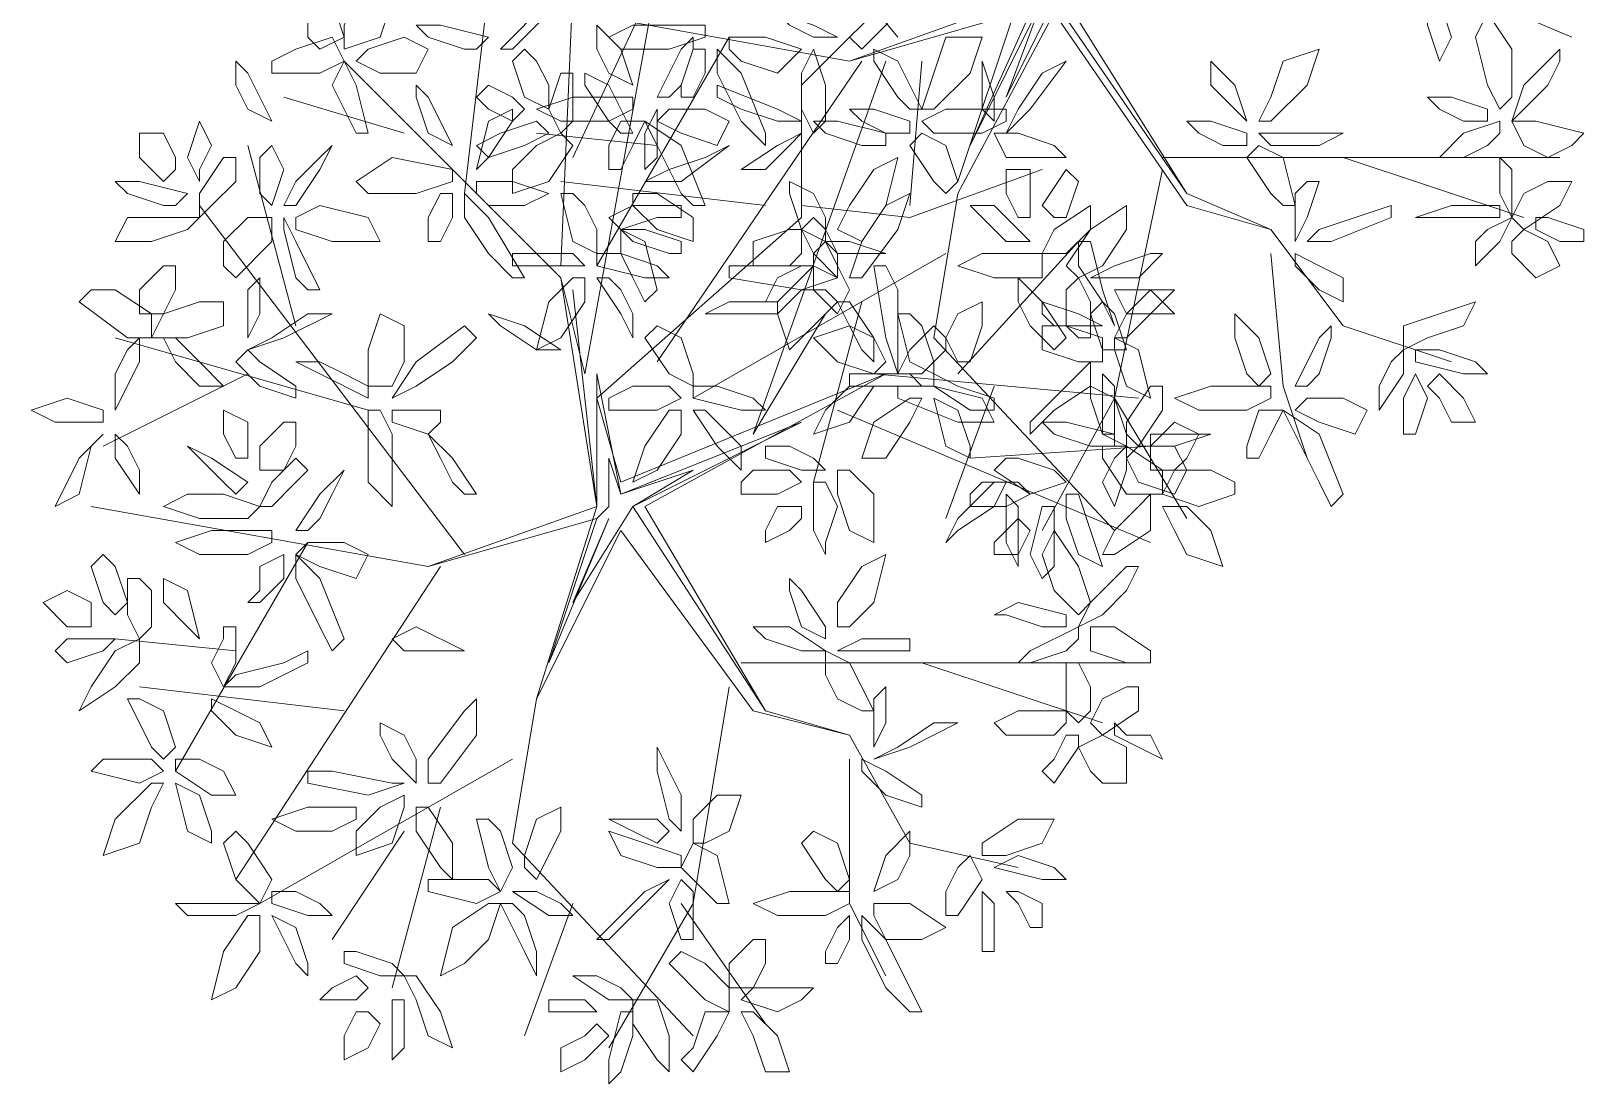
# Model space of a CAD drawing. Header units: millimetres. Extents: x 2364 to 2508, y 1551 to 1771.
# Drawn here: x 2401.853 to 2405.496, y 1615.505 to 1617.976 of the extents above; entities that cross this region are included whole.
import ezdxf

# ---------------------------------------------------------------- set-up
doc = ezdxf.new("R2010")
doc.units = ezdxf.units.MM
doc.layers.add('PDF_0', color=7, linetype='Continuous')

msp = doc.modelspace()

# ---------------------------------------------------------------- linework, layer by layer
at = {"layer": 'PDF_0', "lineweight": 9}
for points in [[(2404.0272, 1617.6229), (2404.1684, 1618.0465), (2404.0837, 1618.5831), (2403.5754, 1619.0914)], [(2403.886, 1617.9618), (2403.2365, 1618.7525)], [(2404.1119, 1618.5549), (2404.1966, 1618.0465), (2404.1684, 1618.3572), (2404.2249, 1618.0748), (2404.1966, 1618.1595), (2404.2249, 1618.0465), (2404.1966, 1618.0183), (2404.0555, 1617.7077), (2404.2249, 1618.0465), (2404.1402, 1617.8206), (2404.2531, 1618.0465), (2404.5638, 1617.5947), (2404.2814, 1618.0465), (2404.5638, 1617.5947), (2404.7614, 1617.51)], [(2404.7332, 1618.2725), (2405.4674, 1617.9618)], [(2402.8694, 1617.5947), (2402.9259, 1618.0748)], [(2403.1235, 1617.6794), (2403.3212, 1618.103), (2403.1518, 1617.1711), (2403.0953, 1617.397)], [(2403.0953, 1617.4253), (2403.1235, 1618.0748)], [(2403.7731, 1617.9053), (2402.9823, 1618.0465)], [(2404.1684, 1618.0183), (2403.7731, 1617.9053), (2404.1684, 1618.0465)], [(2405.185, 1617.1994), (2404.9309, 1617.2841), (2404.7614, 1617.51), (2404.5638, 1617.5665), (2404.2531, 1618.0183), (2404.0272, 1617.5947), (2403.9707, 1617.2558), (2404.3943, 1616.804)], [(2403.4907, 1617.9618), (2403.18, 1617.4253)], [(2403.7731, 1617.9618), (2403.6601, 1617.8489), (2403.6601, 1617.5382), (2403.18, 1617.1146), (2403.2365, 1616.917), (2403.8578, 1617.1711), (2403.293, 1616.8605), (2403.5754, 1616.3804), (2403.7731, 1616.3239)], [(2404.1684, 1616.0133), (2403.9143, 1616.0698), (2403.7731, 1616.3239), (2403.5471, 1616.3804), (2403.2365, 1616.804), (2403.0388, 1616.4086), (2403.18, 1616.8605), (2403.0953, 1617.397), (2402.587, 1617.9053)], [(2403.8013, 1617.9053), (2403.3212, 1617.1994)], [(2403.7166, 1617.3123), (2403.5471, 1617.0299), (2403.8578, 1617.9053)], [(2403.9143, 1617.5665), (2403.9425, 1617.9053)], [(2402.7282, 1617.7359), (2402.4458, 1617.8206)], [(2403.3212, 1617.7077), (2403.0388, 1617.7359)], [(2402.474, 1617.2841), (2402.3611, 1617.7077)], [(2404.5073, 1617.6794), (2405.4392, 1617.6794)], [(2404.9309, 1617.6794), (2405.3545, 1617.5382)], [(2403.6601, 1617.5665), (2403.9143, 1617.5382), (2404.2249, 1617.6512)], [(2404.5073, 1617.6512), (2404.3943, 1617.1146)], [(2403.5754, 1617.5665), (2403.0953, 1617.6229)], [(2402.8694, 1616.7475), (2402.2481, 1617.5665)], [(2404.0272, 1617.1711), (2404.3096, 1617.4818)], [(2403.999, 1617.4535), (2403.4059, 1617.1146)], [(2404.7614, 1617.4535), (2404.7897, 1617.1429), (2404.8462, 1616.9734)], [(2403.1235, 1617.3688), (2403.18, 1616.8605), (2403.18, 1617.1711), (2403.2365, 1616.8887), (2403.6601, 1617.0582), (2403.2647, 1616.8605), (2403.4059, 1616.9452), (2403.2365, 1616.8887), (2403.2083, 1616.9734), (2403.2083, 1616.8605), (2403.18, 1616.8322), (2403.0671, 1616.4934), (2403.2083, 1616.8322), (2403.1235, 1616.6346), (2403.2647, 1616.8605)], [(2403.8013, 1617.3406), (2403.6883, 1616.917)], [(2402.6435, 1617.0864), (2402.0504, 1617.2558)], [(2402.3611, 1617.1711), (2402.0222, 1617.0017)], [(2403.8295, 1617.1711), (2404.4508, 1617.1146)], [(2404.1119, 1617.1429), (2403.999, 1616.8322)], [(2404.5638, 1616.8322), (2404.3943, 1617.1146), (2404.2249, 1616.804)], [(2403.7448, 1617.0864), (2404.479, 1616.7758)], [(2404.0555, 1616.9734), (2404.479, 1617.0017)], [(2402.7847, 1616.7193), (2401.994, 1616.8605)], [(2403.18, 1616.8322), (2402.7847, 1616.7193), (2403.18, 1616.8605)], [(2403.2647, 1616.8605), (2403.5754, 1616.3804), (2403.2647, 1616.8605)], [(2402.5023, 1616.7758), (2402.1916, 1616.2392)], [(2402.8129, 1616.7193), (2402.3328, 1615.985)], [(2402.3328, 1616.5216), (2402.0504, 1616.5498)], [(2403.5189, 1616.4934), (2404.4508, 1616.4934)], [(2403.9425, 1616.4934), (2404.3661, 1616.3522)], [(2402.587, 1616.3804), (2402.1069, 1616.4369)], [(2403.4907, 1616.4369), (2403.4059, 1615.9286), (2403.2083, 1615.5897)], [(2403.0388, 1616.4086), (2402.9823, 1616.0698), (2403.4059, 1615.6179)], [(2402.9823, 1616.2674), (2402.3893, 1615.9286)], [(2403.7731, 1616.2674), (2403.7731, 1615.9286), (2403.8578, 1615.7591)], [(2402.8129, 1616.1545), (2402.6999, 1615.7309)], [(2402.7282, 1616.098), (2402.5588, 1615.8439)], [(2403.1235, 1615.9286), (2403.0106, 1615.6179)], [(2403.3777, 1615.9286), (2403.5754, 1615.6462)]]:
    msp.add_lwpolyline(points, dxfattribs=at)
for points in [[(2402.5588, 1618.0465), (2402.587, 1617.9618), (2402.5305, 1617.9336), (2402.5023, 1617.9618), (2402.5023, 1618.0748), (2402.5305, 1618.0748)], [(2402.6717, 1618.0748), (2402.6999, 1618.0465), (2402.6717, 1617.9618), (2402.587, 1617.9336), (2402.587, 1617.9901), (2402.6152, 1618.0465)], [(2403.7731, 1617.9618), (2403.8013, 1617.9336), (2403.8578, 1617.9901), (2403.9143, 1618.0748), (2403.8578, 1618.0465), (2403.8013, 1617.9901)], [(2405.1568, 1618.0465), (2405.185, 1617.9618), (2405.1568, 1617.9053), (2405.1286, 1617.9901), (2405.1286, 1618.103), (2405.1568, 1618.103)], [(2402.9823, 1617.9618), (2403.0388, 1618.0183), (2403.0671, 1618.0183), (2403.0388, 1617.9901), (2402.9823, 1617.9336), (2402.9541, 1617.9336)], [(2403.6319, 1617.9901), (2403.6036, 1618.0183), (2403.6883, 1617.9901), (2403.7448, 1617.9618), (2403.6883, 1617.9618)], [(2405.298, 1617.7924), (2405.3262, 1617.8206), (2405.3262, 1617.9336), (2405.2698, 1618.0183), (2405.2415, 1617.9618), (2405.2698, 1617.8489)], [(2402.8694, 1617.9336), (2402.7847, 1617.9618), (2402.7564, 1617.9901), (2402.8129, 1617.9901), (2402.9259, 1617.9618), (2402.8976, 1617.9336)], [(2403.2083, 1617.8771), (2403.2647, 1617.8489), (2403.2365, 1617.9336), (2403.18, 1617.9901), (2403.18, 1617.9336)], [(2403.3495, 1617.9336), (2403.2365, 1617.9336), (2403.2083, 1617.9618), (2403.2647, 1617.9901), (2403.4342, 1617.9901), (2403.4342, 1617.9618)], [(2402.474, 1617.9336), (2402.5588, 1617.9618), (2402.587, 1617.9053), (2402.5305, 1617.8771), (2402.4176, 1617.8771), (2402.4176, 1617.9053)], [(2402.6152, 1617.9053), (2402.6435, 1617.9336), (2402.7282, 1617.9618), (2402.7847, 1617.9336), (2402.7564, 1617.8771), (2402.6717, 1617.8771)], [(2403.0388, 1617.9053), (2403.0671, 1617.8489), (2403.0671, 1617.7924), (2403.0106, 1617.8206), (2402.9823, 1617.9053), (2403.0106, 1617.9336)], [(2403.3777, 1617.8489), (2403.4059, 1617.9336), (2403.4059, 1617.9618), (2403.3777, 1617.9336), (2403.3212, 1617.8206), (2403.3495, 1617.8206)], [(2403.3777, 1617.8206), (2403.4059, 1617.8206), (2403.4342, 1617.8771), (2403.4342, 1617.9336), (2403.4059, 1617.9336), (2403.3777, 1617.8489)], [(2403.5189, 1617.7641), (2403.4624, 1617.8771), (2403.4624, 1617.9336), (2403.5189, 1617.8771), (2403.5754, 1617.7359), (2403.5754, 1617.7077)], [(2403.4907, 1617.9336), (2403.4907, 1617.9618), (2403.5754, 1617.9618), (2403.6601, 1617.9336), (2403.6036, 1617.8771), (2403.5189, 1617.9053)], [(2403.6883, 1617.7359), (2403.7166, 1617.7641), (2403.7166, 1617.8489), (2403.6883, 1617.9336), (2403.6601, 1617.8771), (2403.6601, 1617.7924)], [(2403.886, 1617.8206), (2403.8295, 1617.9053), (2403.8295, 1617.9336), (2403.886, 1617.9053), (2403.9425, 1617.7924), (2403.9143, 1617.7924)], [(2403.9425, 1617.7924), (2403.9707, 1617.7924), (2404.0555, 1617.8771), (2404.0837, 1617.9618), (2403.999, 1617.9618), (2403.9707, 1617.8771)], [(2404.7332, 1617.7641), (2404.7614, 1617.7641), (2404.8462, 1617.8489), (2404.8744, 1617.9336), (2404.7897, 1617.9053), (2404.7614, 1617.8206)], [(2405.411, 1617.8489), (2405.3545, 1617.7924), (2405.3262, 1617.7641), (2405.3545, 1617.8489), (2405.4392, 1617.9336), (2405.4392, 1617.9053)], [(2402.3611, 1617.7924), (2402.4176, 1617.7641), (2402.3611, 1617.8771), (2402.3328, 1617.9053), (2402.3328, 1617.8489)], [(2402.587, 1617.7924), (2402.5588, 1617.8489), (2402.587, 1617.9053), (2402.6152, 1617.8489), (2402.6435, 1617.7359), (2402.6152, 1617.7359)], [(2404.0837, 1617.8489), (2404.0837, 1617.9053), (2404.1119, 1617.8206), (2404.1119, 1617.7641), (2404.0837, 1617.7924)], [(2404.2249, 1617.8771), (2404.2814, 1617.9053), (2404.1966, 1617.7924), (2404.1402, 1617.7359), (2404.1684, 1617.7924)], [(2404.6767, 1617.7924), (2404.705, 1617.7641), (2404.6767, 1617.8489), (2404.6202, 1617.9053), (2404.6202, 1617.8489)], [(2403.1235, 1617.8489), (2403.1235, 1617.7641), (2403.0953, 1617.7359), (2403.0671, 1617.7924), (2403.0953, 1617.8771), (2403.1235, 1617.8771)], [(2403.2083, 1617.7641), (2403.1518, 1617.8489), (2403.1518, 1617.8771), (2403.2083, 1617.8489), (2403.2647, 1617.7359), (2403.2365, 1617.7359)], [(2402.7847, 1617.7359), (2402.8411, 1617.7077), (2402.7847, 1617.8206), (2402.7564, 1617.8489), (2402.7564, 1617.8206)], [(2403.0106, 1617.7924), (2402.9823, 1617.7641), (2402.9259, 1617.7924), (2402.8976, 1617.8206), (2402.9259, 1617.8489), (2402.9823, 1617.8206)], [(2403.2083, 1617.7641), (2403.0953, 1617.7641), (2403.0388, 1617.7924), (2403.1235, 1617.8206), (2403.2647, 1617.8206), (2403.2647, 1617.7924)], [(2403.5189, 1617.7924), (2403.6036, 1617.7641), (2403.6601, 1617.7641), (2403.6036, 1617.7924), (2403.4624, 1617.8489), (2403.4624, 1617.8206)], [(2405.2133, 1617.7641), (2405.1568, 1617.7924), (2405.1286, 1617.8206), (2405.185, 1617.8206), (2405.2698, 1617.7924), (2405.2698, 1617.7641)], [(2402.9259, 1617.6794), (2402.8976, 1617.6512), (2402.9259, 1617.7641), (2402.9823, 1617.7924), (2402.9823, 1617.7641)], [(2403.293, 1617.7359), (2403.3212, 1617.7924), (2403.3212, 1617.6794), (2403.293, 1617.6512), (2403.293, 1617.6794)], [(2403.3212, 1617.7641), (2403.3495, 1617.7924), (2403.4342, 1617.7924), (2403.4907, 1617.7641), (2403.4624, 1617.7077), (2403.3777, 1617.7359)], [(2403.8578, 1617.7359), (2403.8013, 1617.7641), (2403.7731, 1617.7924), (2403.8295, 1617.7924), (2403.9143, 1617.7641), (2403.9143, 1617.7359)], [(2404.0837, 1617.7359), (2403.9707, 1617.7359), (2403.9425, 1617.7641), (2403.999, 1617.7924), (2404.1402, 1617.7924), (2404.1402, 1617.7641)], [(2402.2764, 1617.7077), (2402.2481, 1617.7641), (2402.2199, 1617.6794), (2402.2481, 1617.6229), (2402.2481, 1617.6512)], [(2403.0106, 1617.7077), (2402.9259, 1617.6794), (2402.8976, 1617.7077), (2402.9541, 1617.7359), (2403.0388, 1617.7641), (2403.0671, 1617.7359)], [(2403.2083, 1617.6512), (2403.2365, 1617.6512), (2403.2647, 1617.7077), (2403.293, 1617.7641), (2403.2365, 1617.7641), (2403.2083, 1617.7077)], [(2403.3777, 1617.5947), (2403.3212, 1617.7077), (2403.293, 1617.7641), (2403.3777, 1617.7077), (2403.4342, 1617.5665), (2403.4059, 1617.5665)], [(2403.8013, 1617.7077), (2403.7166, 1617.7359), (2403.6883, 1617.7641), (2403.7448, 1617.7641), (2403.8578, 1617.7359), (2403.8578, 1617.7077)], [(2404.6485, 1617.7077), (2404.592, 1617.7359), (2404.5638, 1617.7641), (2404.6202, 1617.7641), (2404.705, 1617.7359), (2404.705, 1617.7077)], [(2405.2698, 1617.7077), (2405.2133, 1617.6794), (2405.1568, 1617.6794), (2405.2133, 1617.7359), (2405.298, 1617.7641), (2405.298, 1617.7359)], [(2405.411, 1617.6794), (2405.3545, 1617.7077), (2405.3262, 1617.7641), (2405.3827, 1617.7641), (2405.4957, 1617.7359), (2405.4674, 1617.7077)], [(2402.1916, 1617.6512), (2402.1634, 1617.6229), (2402.1069, 1617.6794), (2402.1069, 1617.7359), (2402.1634, 1617.7359), (2402.1916, 1617.6794)], [(2403.0953, 1617.7359), (2403.1235, 1617.7077), (2403.0671, 1617.6229), (2402.9823, 1617.5947), (2402.9823, 1617.6512), (2403.0388, 1617.7077)], [(2403.5754, 1617.6512), (2403.6319, 1617.7077), (2403.6601, 1617.7359), (2403.6036, 1617.7077), (2403.5189, 1617.6512), (2403.5471, 1617.6512)], [(2403.9707, 1617.6229), (2403.9143, 1617.7077), (2403.9425, 1617.7359), (2403.999, 1617.7077), (2404.0272, 1617.6229), (2403.999, 1617.5947)], [(2404.1119, 1617.7359), (2404.1402, 1617.6794), (2404.1966, 1617.6794), (2404.2814, 1617.6794), (2404.2531, 1617.7077), (2404.1684, 1617.7359)], [(2404.8744, 1617.7077), (2404.9309, 1617.7359), (2404.7897, 1617.7359), (2404.7332, 1617.7359), (2404.7614, 1617.7077)], [(2402.3328, 1617.6229), (2402.2764, 1617.5665), (2402.2481, 1617.5382), (2402.2481, 1617.5947), (2402.3046, 1617.6794), (2402.3328, 1617.6794)], [(2402.3893, 1617.5947), (2402.4176, 1617.5665), (2402.4458, 1617.6512), (2402.4176, 1617.7077), (2402.3893, 1617.6794)], [(2402.474, 1617.6229), (2402.5305, 1617.6794), (2402.5588, 1617.7077), (2402.5305, 1617.6512), (2402.474, 1617.5665), (2402.4458, 1617.5665)], [(2402.7564, 1617.5947), (2402.6435, 1617.5947), (2402.6152, 1617.6229), (2402.6999, 1617.6794), (2402.8411, 1617.6512), (2402.8411, 1617.6229)], [(2403.4342, 1617.6794), (2403.4907, 1617.7077), (2403.3777, 1617.6229), (2403.293, 1617.6229), (2403.3495, 1617.6512)], [(2403.7448, 1617.51), (2403.8013, 1617.4818), (2403.8578, 1617.5665), (2403.886, 1617.6794), (2403.8295, 1617.6512), (2403.7731, 1617.5665)], [(2404.7614, 1617.5947), (2404.705, 1617.6794), (2404.7332, 1617.7077), (2404.7897, 1617.6794), (2404.8179, 1617.5665), (2404.7897, 1617.5665)], [(2405.3262, 1617.6512), (2405.298, 1617.6794), (2405.298, 1617.5947), (2405.3262, 1617.5382), (2405.3262, 1617.5665)], [(2404.1966, 1617.5382), (2404.1684, 1617.5382), (2404.1402, 1617.5947), (2404.1402, 1617.6512), (2404.1966, 1617.6512), (2404.1966, 1617.5947)], [(2404.3096, 1617.6229), (2404.2814, 1617.6512), (2404.2249, 1617.5665), (2404.2531, 1617.5382), (2404.2814, 1617.5382)], [(2402.1634, 1617.5665), (2402.0787, 1617.5947), (2402.0504, 1617.6229), (2402.1069, 1617.6229), (2402.2199, 1617.5947), (2402.1916, 1617.5665)], [(2402.8976, 1617.5947), (2402.8976, 1617.6229), (2402.9823, 1617.6229), (2403.0671, 1617.5947), (2403.0106, 1617.5665), (2402.9259, 1617.5665)], [(2403.6883, 1617.5947), (2403.7166, 1617.5382), (2403.7166, 1617.4818), (2403.6601, 1617.51), (2403.6319, 1617.5947), (2403.6319, 1617.6229)], [(2404.8179, 1617.5947), (2404.8179, 1617.5382), (2404.8179, 1617.4818), (2404.8462, 1617.5382), (2404.8744, 1617.6229), (2404.8462, 1617.6229)], [(2405.3545, 1617.5947), (2405.411, 1617.6229), (2405.4674, 1617.6229), (2405.4392, 1617.5665), (2405.3545, 1617.51), (2405.3262, 1617.5382)], [(2402.474, 1617.5382), (2402.474, 1617.51), (2402.5588, 1617.4818), (2402.6717, 1617.4818), (2402.6435, 1617.5382), (2402.5305, 1617.5665)], [(2402.7847, 1617.4818), (2402.8129, 1617.4818), (2402.8411, 1617.5382), (2402.8411, 1617.5947), (2402.8129, 1617.5947), (2402.7847, 1617.5382)], [(2402.9259, 1617.4535), (2402.8694, 1617.5382), (2402.8694, 1617.5947), (2402.9259, 1617.5382), (2403.0106, 1617.397), (2402.9823, 1617.397)], [(2403.1518, 1617.5665), (2403.18, 1617.51), (2403.18, 1617.4535), (2403.1235, 1617.4818), (2403.0953, 1617.5947), (2403.1235, 1617.5947)], [(2403.3212, 1617.5382), (2403.2365, 1617.51), (2403.2083, 1617.5382), (2403.2647, 1617.5665), (2403.3777, 1617.5665), (2403.3777, 1617.5382)], [(2403.2647, 1617.5947), (2403.2647, 1617.5665), (2403.3212, 1617.51), (2403.4059, 1617.4818), (2403.4059, 1617.5382), (2403.3212, 1617.5947)], [(2403.8013, 1617.4818), (2403.8578, 1617.5665), (2403.9143, 1617.5947), (2403.886, 1617.51), (2403.8013, 1617.397), (2403.7731, 1617.397)], [(2404.1402, 1617.4818), (2404.1966, 1617.4818), (2404.1119, 1617.5665), (2404.0555, 1617.5665), (2404.0837, 1617.5382)], [(2404.3378, 1617.51), (2404.3378, 1617.5665), (2404.2531, 1617.51), (2404.2249, 1617.4535), (2404.2814, 1617.4535)], [(2404.3096, 1617.397), (2404.2814, 1617.4253), (2404.3378, 1617.51), (2404.4226, 1617.5665), (2404.4226, 1617.51), (2404.3661, 1617.4253)], [(2404.9591, 1617.5382), (2404.8744, 1617.51), (2404.8462, 1617.4818), (2404.9026, 1617.4818), (2405.0438, 1617.5382), (2405.0438, 1617.5665)], [(2405.2415, 1617.5382), (2405.1568, 1617.5382), (2405.1003, 1617.5382), (2405.185, 1617.5665), (2405.298, 1617.5665), (2405.298, 1617.5382)], [(2402.2481, 1617.5382), (2402.2199, 1617.51), (2402.1352, 1617.4818), (2402.0504, 1617.4818), (2402.0787, 1617.5382), (2402.1634, 1617.5382)], [(2402.3046, 1617.4818), (2402.3611, 1617.5382), (2402.4176, 1617.5382), (2402.4176, 1617.4818), (2402.3328, 1617.397), (2402.3046, 1617.4253)], [(2402.474, 1617.397), (2402.4458, 1617.51), (2402.4458, 1617.5382), (2402.474, 1617.4818), (2402.5305, 1617.3688), (2402.5023, 1617.3688)], [(2403.6883, 1617.5382), (2403.6601, 1617.51), (2403.6883, 1617.4535), (2403.7448, 1617.397), (2403.7448, 1617.4535), (2403.7166, 1617.51)], [(2405.2415, 1617.4818), (2405.2415, 1617.4253), (2405.298, 1617.4818), (2405.3262, 1617.5382), (2405.2698, 1617.51)], [(2405.3827, 1617.5382), (2405.3827, 1617.51), (2405.4392, 1617.4818), (2405.4957, 1617.4818), (2405.4957, 1617.51), (2405.411, 1617.5382)], [(2403.3495, 1617.4535), (2403.2647, 1617.4818), (2403.2365, 1617.51), (2403.293, 1617.51), (2403.3777, 1617.4818), (2403.3777, 1617.4535)], [(2403.2647, 1617.397), (2403.2365, 1617.4535), (2403.2365, 1617.51), (2403.293, 1617.4818), (2403.3212, 1617.3688), (2403.293, 1617.3406)], [(2403.6601, 1617.51), (2403.6601, 1617.4535), (2403.6319, 1617.4253), (2403.5471, 1617.4253), (2403.5471, 1617.4818), (2403.6319, 1617.51)], [(2405.3262, 1617.4818), (2405.3545, 1617.51), (2405.411, 1617.4818), (2405.4392, 1617.4253), (2405.3827, 1617.397), (2405.3262, 1617.4535)], [(2403.7448, 1617.4253), (2403.7731, 1617.3688), (2403.7448, 1617.3123), (2403.6883, 1617.3688), (2403.6883, 1617.4535), (2403.7166, 1617.4818)], [(2403.8013, 1617.4535), (2403.8578, 1617.4535), (2403.7731, 1617.4818), (2403.7166, 1617.4818), (2403.7448, 1617.4535)], [(2404.3096, 1617.4253), (2404.3661, 1617.3406), (2404.3943, 1617.2841), (2404.3661, 1617.3688), (2404.3378, 1617.4818), (2404.3096, 1617.4818)], [(2402.1916, 1617.3688), (2402.1634, 1617.3123), (2402.1069, 1617.3123), (2402.1069, 1617.3688), (2402.1634, 1617.4253), (2402.1916, 1617.4253)], [(2403.0388, 1617.4535), (2403.1235, 1617.4535), (2403.1518, 1617.4253), (2403.0953, 1617.4253), (2402.9823, 1617.4253), (2402.9823, 1617.4535)], [(2403.2365, 1617.4535), (2403.3212, 1617.4253), (2403.3495, 1617.397), (2403.293, 1617.397), (2403.18, 1617.4253), (2403.18, 1617.4535)], [(2403.5754, 1617.4253), (2403.6883, 1617.4253), (2403.7448, 1617.397), (2403.6601, 1617.3688), (2403.4907, 1617.397), (2403.4907, 1617.4253)], [(2403.6883, 1617.4253), (2403.6601, 1617.4253), (2403.6036, 1617.397), (2403.5754, 1617.3406), (2403.6036, 1617.3406), (2403.6601, 1617.397)], [(2403.886, 1617.3688), (2403.886, 1617.2276), (2403.886, 1617.1711), (2403.8578, 1617.2558), (2403.8295, 1617.4253), (2403.8578, 1617.4253)], [(2404.2249, 1617.4535), (2404.2249, 1617.397), (2404.1119, 1617.397), (2404.0272, 1617.4253), (2404.0837, 1617.4535), (2404.1684, 1617.4535)], [(2404.3943, 1617.4253), (2404.479, 1617.4535), (2404.5073, 1617.4535), (2404.4508, 1617.397), (2404.3661, 1617.397), (2404.3378, 1617.397)], [(2404.8179, 1617.4535), (2404.8179, 1617.4253), (2404.8744, 1617.3688), (2404.9309, 1617.3406), (2404.9309, 1617.397), (2404.8744, 1617.4253)], [(2402.3611, 1617.3688), (2402.3893, 1617.397), (2402.3893, 1617.3123), (2402.3611, 1617.2558), (2402.3611, 1617.2841)], [(2403.1518, 1617.397), (2403.1235, 1617.397), (2403.0671, 1617.3406), (2403.0388, 1617.2276), (2403.0953, 1617.2558), (2403.1518, 1617.3406)], [(2403.2365, 1617.3688), (2403.2647, 1617.3123), (2403.2647, 1617.2558), (2403.2365, 1617.3123), (2403.18, 1617.397), (2403.2083, 1617.397)], [(2404.1966, 1617.2841), (2404.1684, 1617.3406), (2404.1684, 1617.397), (2404.2249, 1617.3406), (2404.2814, 1617.2558), (2404.2531, 1617.2276)], [(2404.2814, 1617.2841), (2404.2814, 1617.3688), (2404.3096, 1617.397), (2404.3378, 1617.3406), (2404.3378, 1617.2558), (2404.3096, 1617.2558)], [(2402.0504, 1617.3688), (2402.1352, 1617.3123), (2402.1352, 1617.2558), (2402.0787, 1617.2558), (2401.9657, 1617.3406), (2401.994, 1617.3688)], [(2403.7166, 1617.3688), (2403.7448, 1617.3406), (2403.6883, 1617.2841), (2403.6319, 1617.2276), (2403.6036, 1617.3123), (2403.6601, 1617.3688)], [(2404.3943, 1617.2558), (2404.4226, 1617.2558), (2404.479, 1617.3123), (2404.5355, 1617.3688), (2404.479, 1617.3688), (2404.4226, 1617.3123)], [(2404.3943, 1617.3688), (2404.4226, 1617.3688), (2404.479, 1617.3688), (2404.5355, 1617.3123), (2404.479, 1617.3123), (2404.4226, 1617.3123)], [(2402.3046, 1617.3406), (2402.3046, 1617.2841), (2402.2199, 1617.2558), (2402.1352, 1617.2558), (2402.1634, 1617.3123), (2402.2481, 1617.3406)], [(2402.5023, 1617.3123), (2402.5588, 1617.3123), (2402.4458, 1617.2558), (2402.3611, 1617.2276), (2402.4176, 1617.2558)], [(2402.6999, 1617.1429), (2402.6435, 1617.1429), (2402.6435, 1617.2276), (2402.6717, 1617.3123), (2402.7282, 1617.2841), (2402.7282, 1617.1994)], [(2403.0388, 1617.2276), (2402.9541, 1617.2841), (2402.9259, 1617.3123), (2403.0106, 1617.2841), (2403.0953, 1617.2276), (2403.0671, 1617.2276)], [(2403.5471, 1617.3123), (2403.4624, 1617.3123), (2403.4342, 1617.3123), (2403.4907, 1617.3406), (2403.6036, 1617.3406), (2403.6036, 1617.3123)], [(2403.7731, 1617.2841), (2403.8013, 1617.2276), (2403.8295, 1617.1994), (2403.8295, 1617.2558), (2403.7731, 1617.3406), (2403.7448, 1617.3406)], [(2403.9425, 1617.2841), (2403.9707, 1617.1994), (2403.9707, 1617.1711), (2403.9143, 1617.1994), (2403.886, 1617.3123), (2403.9143, 1617.3123)], [(2403.999, 1617.2558), (2404.0272, 1617.3123), (2404.0837, 1617.3406), (2404.0837, 1617.2841), (2404.0555, 1617.1994), (2404.0272, 1617.1994)], [(2404.2531, 1617.2841), (2404.3096, 1617.2841), (2404.3661, 1617.2841), (2404.3096, 1617.3123), (2404.2249, 1617.3406), (2404.2249, 1617.3123)], [(2404.3661, 1617.2276), (2404.4226, 1617.2276), (2404.3943, 1617.3123), (2404.3661, 1617.3406), (2404.3378, 1617.3123)], [(2404.705, 1617.1711), (2404.6767, 1617.2558), (2404.6767, 1617.3123), (2404.7332, 1617.2558), (2404.7614, 1617.1711), (2404.7332, 1617.1429)], [(2405.0721, 1617.2276), (2405.0721, 1617.2841), (2405.1568, 1617.3123), (2405.2415, 1617.3406), (2405.2133, 1617.2841), (2405.1286, 1617.2558)], [(2402.8411, 1617.1994), (2402.7564, 1617.1429), (2402.6999, 1617.1146), (2402.7564, 1617.1994), (2402.8694, 1617.2841), (2402.8976, 1617.2558)], [(2403.3777, 1617.2558), (2403.4059, 1617.1711), (2403.4059, 1617.1429), (2403.3495, 1617.1711), (2403.293, 1617.2558), (2403.3212, 1617.2841)], [(2403.8578, 1617.1994), (2403.8295, 1617.1711), (2403.7448, 1617.1994), (2403.6883, 1617.2558), (2403.7731, 1617.2841), (2403.8295, 1617.2558)], [(2403.999, 1617.2558), (2403.9707, 1617.2841), (2403.9143, 1617.2276), (2403.886, 1617.1711), (2403.9425, 1617.1711), (2403.999, 1617.2276)], [(2404.3661, 1617.1994), (2404.3661, 1617.2558), (2404.2814, 1617.2841), (2404.2249, 1617.2841), (2404.2249, 1617.2276), (2404.3096, 1617.1994)], [(2404.8744, 1617.1711), (2404.9026, 1617.2558), (2404.9026, 1617.2841), (2404.8744, 1617.2558), (2404.8179, 1617.1429), (2404.8462, 1617.1429)], [(2402.0504, 1617.1711), (2402.0787, 1617.2276), (2402.1069, 1617.2558), (2402.1069, 1617.1994), (2402.0504, 1617.0864), (2402.0504, 1617.1146)], [(2402.1634, 1617.2558), (2402.1916, 1617.2558), (2402.2481, 1617.1994), (2402.3046, 1617.1429), (2402.2481, 1617.1429), (2402.1916, 1617.1994)], [(2404.4226, 1617.1429), (2404.479, 1617.1146), (2404.4508, 1617.2276), (2404.3943, 1617.2558), (2404.3943, 1617.2276)], [(2402.3611, 1617.2276), (2402.3328, 1617.1994), (2402.3893, 1617.1429), (2402.474, 1617.1146), (2402.474, 1617.1429), (2402.3893, 1617.1994)], [(2402.587, 1617.1711), (2402.5305, 1617.1994), (2402.474, 1617.1994), (2402.5305, 1617.1711), (2402.6435, 1617.1146), (2402.6435, 1617.1429)], [(2404.2531, 1617.0864), (2404.3378, 1617.1429), (2404.3378, 1617.1994), (2404.2814, 1617.1429), (2404.1966, 1617.0582), (2404.1966, 1617.0299)], [(2405.0156, 1617.1429), (2405.0156, 1617.0864), (2405.0721, 1617.1711), (2405.0721, 1617.2276), (2405.0438, 1617.1994)], [(2405.1568, 1617.2276), (2405.2415, 1617.1994), (2405.2698, 1617.1711), (2405.2133, 1617.1711), (2405.1003, 1617.1994), (2405.1003, 1617.2276)], [(2403.8295, 1617.1711), (2403.9143, 1617.1711), (2403.9425, 1617.1429), (2403.886, 1617.1429), (2403.7731, 1617.1429), (2403.7731, 1617.1711)], [(2404.0272, 1617.1429), (2404.1119, 1617.1146), (2404.1119, 1617.0864), (2404.0555, 1617.0864), (2403.9707, 1617.1429), (2403.9707, 1617.1711)], [(2404.3943, 1617.0582), (2404.3943, 1617.1429), (2404.3661, 1617.1711), (2404.3661, 1617.1146), (2404.3661, 1617.0299), (2404.3943, 1617.0299)], [(2405.0721, 1617.0582), (2405.0721, 1617.1146), (2405.1003, 1617.1711), (2405.1286, 1617.1146), (2405.1003, 1617.0299), (2405.0721, 1617.0299)], [(2405.1286, 1617.1429), (2405.1568, 1617.1711), (2405.2133, 1617.1146), (2405.2415, 1617.0582), (2405.185, 1617.0582), (2405.1568, 1617.1146)], [(2403.2647, 1617.1429), (2403.3495, 1617.1429), (2403.3777, 1617.1146), (2403.3212, 1617.0864), (2403.2083, 1617.0864), (2403.2083, 1617.1146)], [(2403.4624, 1617.1429), (2403.5471, 1617.1146), (2403.5754, 1617.0864), (2403.5189, 1617.0864), (2403.4059, 1617.1146), (2403.4059, 1617.1429)], [(2403.7731, 1617.1429), (2403.8295, 1617.1429), (2403.7731, 1617.0582), (2403.6883, 1617.0299), (2403.7166, 1617.0864)], [(2403.9707, 1617.1429), (2404.0837, 1617.1146), (2404.1119, 1617.0582), (2404.0272, 1617.0582), (2403.886, 1617.1146), (2403.886, 1617.1429)], [(2404.3943, 1617.1146), (2404.4226, 1617.0299), (2404.4226, 1617.0017), (2404.3661, 1617.0299), (2404.3378, 1617.1146), (2404.3378, 1617.1429)], [(2404.4226, 1617.0582), (2404.479, 1617.1429), (2404.5073, 1617.1429), (2404.5073, 1617.0864), (2404.4508, 1617.0017), (2404.4226, 1617.0299)], [(2404.705, 1617.0864), (2404.592, 1617.0864), (2404.5355, 1617.1146), (2404.6202, 1617.1429), (2404.7614, 1617.1429), (2404.7614, 1617.1146)], [(2402.0222, 1617.0582), (2402.0222, 1617.0864), (2401.9375, 1617.1146), (2401.8528, 1617.0864), (2401.9092, 1617.0582), (2401.9657, 1617.0582)], [(2403.9425, 1617.1146), (2403.9143, 1617.1146), (2403.8295, 1617.0582), (2403.8013, 1616.9734), (2403.8578, 1616.9734), (2403.9143, 1617.0582)], [(2404.0272, 1617.0864), (2403.9707, 1617.1146), (2403.999, 1617.0017), (2404.0555, 1616.9734), (2404.0555, 1617.0017)], [(2404.8179, 1617.0864), (2404.8462, 1617.1146), (2404.9309, 1617.1146), (2404.9874, 1617.0864), (2404.9591, 1617.0299), (2404.8744, 1617.0582)], [(2402.3611, 1616.9734), (2402.3328, 1616.9734), (2402.3046, 1617.0299), (2402.3046, 1617.0864), (2402.3611, 1617.0582), (2402.3611, 1617.0017)], [(2402.474, 1617.0017), (2402.4458, 1616.9452), (2402.3893, 1616.9452), (2402.3893, 1617.0017), (2402.4458, 1617.0582), (2402.474, 1617.0582)], [(2402.6999, 1617.0299), (2402.6999, 1616.917), (2402.6999, 1616.8605), (2402.6435, 1616.917), (2402.6435, 1617.0864), (2402.6717, 1617.0864)], [(2402.8129, 1617.0582), (2402.8129, 1617.0864), (2402.7564, 1617.0864), (2402.6999, 1617.0864), (2402.6999, 1617.0582), (2402.7847, 1617.0299)], [(2403.3777, 1617.0864), (2403.3495, 1617.0864), (2403.293, 1617.0017), (2403.2647, 1616.917), (2403.3212, 1616.9452), (2403.3777, 1617.0299)], [(2403.4624, 1617.0582), (2403.5189, 1617.0017), (2403.5189, 1616.9452), (2403.4624, 1617.0017), (2403.4059, 1617.0864), (2403.4342, 1617.0864)], [(2404.3378, 1617.0017), (2404.2531, 1617.0299), (2404.2249, 1617.0582), (2404.2814, 1617.0582), (2404.3943, 1617.0299), (2404.3943, 1617.0017)], [(2404.5638, 1616.9734), (2404.5355, 1616.9452), (2404.479, 1616.9452), (2404.479, 1617.0017), (2404.5355, 1617.0582), (2404.592, 1617.0299)], [(2404.705, 1616.9734), (2404.7332, 1616.9734), (2404.7614, 1617.0299), (2404.7897, 1617.0864), (2404.7332, 1617.0864), (2404.705, 1617.0017)], [(2404.8744, 1616.917), (2404.8179, 1617.0299), (2404.7897, 1617.0864), (2404.8744, 1617.0299), (2404.9309, 1616.8887), (2404.9026, 1616.8605)], [(2401.9657, 1616.8887), (2401.9092, 1616.8605), (2401.9657, 1616.9734), (2402.0222, 1617.0299), (2401.994, 1617.0017)], [(2402.1069, 1616.9452), (2402.1069, 1616.8887), (2402.0504, 1616.9734), (2402.0504, 1617.0299), (2402.0787, 1617.0017)], [(2402.8411, 1616.917), (2402.8129, 1616.9734), (2402.7847, 1617.0299), (2402.8411, 1616.9734), (2402.8976, 1616.8887), (2402.8694, 1616.8887)], [(2404.479, 1617.0299), (2404.479, 1617.0017), (2404.5355, 1617.0017), (2404.6202, 1617.0299), (2404.592, 1617.0299), (2404.5073, 1617.0299)], [(2402.3046, 1616.917), (2402.2481, 1616.9734), (2402.2199, 1617.0017), (2402.2764, 1616.9734), (2402.3611, 1616.917), (2402.3328, 1616.8887)], [(2403.6319, 1617.0017), (2403.6883, 1616.9734), (2403.7166, 1616.9452), (2403.6601, 1616.9452), (2403.5754, 1616.9734), (2403.5754, 1617.0017)], [(2404.4226, 1617.0017), (2404.5073, 1616.9452), (2404.5073, 1616.8887), (2404.4226, 1616.8887), (2404.3661, 1616.9734), (2404.3661, 1617.0017)], [(2404.3661, 1616.917), (2404.3943, 1616.8605), (2404.4226, 1616.9452), (2404.4226, 1617.0017), (2404.3943, 1616.9734)], [(2404.4226, 1616.9734), (2404.4508, 1617.0017), (2404.5355, 1617.0017), (2404.5638, 1616.9452), (2404.5355, 1616.8887), (2404.4508, 1616.917)], [(2402.474, 1616.917), (2402.4176, 1616.8605), (2402.3893, 1616.8605), (2402.4176, 1616.917), (2402.474, 1616.9734), (2402.5023, 1616.9452)], [(2402.5305, 1616.8322), (2402.5588, 1616.8887), (2402.587, 1616.9452), (2402.5305, 1616.8887), (2402.474, 1616.804), (2402.5023, 1616.804)], [(2403.5471, 1616.9452), (2403.6319, 1616.9452), (2403.6601, 1616.917), (2403.6036, 1616.8887), (2403.5189, 1616.8887), (2403.5189, 1616.917)], [(2403.7448, 1616.9452), (2403.7731, 1616.9452), (2403.8295, 1616.8887), (2403.8295, 1616.7758), (2403.7731, 1616.804), (2403.7448, 1616.8887)], [(2404.1684, 1616.9734), (2404.2531, 1616.9452), (2404.2814, 1616.917), (2404.1966, 1616.8887), (2404.1119, 1616.9452), (2404.1402, 1616.9734)], [(2404.6767, 1616.917), (2404.6767, 1616.8887), (2404.592, 1616.8605), (2404.5073, 1616.8887), (2404.5355, 1616.9452), (2404.6202, 1616.9452)], [(2403.7448, 1616.8605), (2403.7166, 1616.7758), (2403.7166, 1616.7475), (2403.6883, 1616.804), (2403.6883, 1616.917), (2403.7166, 1616.917)], [(2404.1119, 1616.8605), (2404.0272, 1616.804), (2403.999, 1616.7758), (2404.0272, 1616.8322), (2404.1119, 1616.917), (2404.1402, 1616.917)], [(2404.0837, 1616.917), (2404.1684, 1616.917), (2404.1966, 1616.8887), (2404.1402, 1616.8605), (2404.0555, 1616.8605), (2404.0555, 1616.8887)], [(2402.3893, 1616.8605), (2402.3611, 1616.8322), (2402.2481, 1616.8322), (2402.1634, 1616.8605), (2402.2199, 1616.8887), (2402.3046, 1616.8887)], [(2404.1684, 1616.8605), (2404.1402, 1616.8887), (2404.1402, 1616.7758), (2404.1684, 1616.7193), (2404.1684, 1616.7475)], [(2404.2814, 1616.8887), (2404.3096, 1616.8887), (2404.3378, 1616.804), (2404.3661, 1616.7193), (2404.3096, 1616.7475), (2404.2814, 1616.8322)], [(2404.3943, 1616.804), (2404.4508, 1616.8605), (2404.479, 1616.8887), (2404.479, 1616.804), (2404.3943, 1616.7475), (2404.3661, 1616.7475)], [(2403.6601, 1616.8605), (2403.6601, 1616.8322), (2403.6319, 1616.804), (2403.5754, 1616.7758), (2403.5754, 1616.804), (2403.6036, 1616.8605)], [(2404.2531, 1616.804), (2404.2531, 1616.7193), (2404.2249, 1616.691), (2404.1966, 1616.7475), (2404.2249, 1616.8605), (2404.2531, 1616.8605)], [(2404.5073, 1616.8605), (2404.5638, 1616.8605), (2404.6202, 1616.804), (2404.6485, 1616.7193), (2404.5638, 1616.7475), (2404.5355, 1616.804)], [(2402.3611, 1616.7475), (2402.2481, 1616.7475), (2402.1916, 1616.7758), (2402.2764, 1616.804), (2402.4176, 1616.804), (2402.4176, 1616.7758)], [(2404.1684, 1616.8322), (2404.1966, 1616.804), (2404.1684, 1616.7475), (2404.1119, 1616.7475), (2404.1119, 1616.7758), (2404.1402, 1616.804)], [(2404.3096, 1616.6063), (2404.3378, 1616.6346), (2404.3096, 1616.7193), (2404.2531, 1616.804), (2404.2249, 1616.7475), (2404.2531, 1616.6628)], [(2402.474, 1616.7475), (2402.5023, 1616.7758), (2402.587, 1616.7758), (2402.6435, 1616.7475), (2402.6152, 1616.691), (2402.5305, 1616.7193)], [(2402.0504, 1616.7193), (2402.0787, 1616.6346), (2402.0504, 1616.6063), (2402.0222, 1616.6346), (2401.994, 1616.7193), (2402.0222, 1616.7475)], [(2402.3611, 1616.6346), (2402.3893, 1616.6346), (2402.4458, 1616.691), (2402.4458, 1616.7475), (2402.3893, 1616.7193), (2402.3893, 1616.6628)], [(2402.5305, 1616.5781), (2402.474, 1616.691), (2402.474, 1616.7475), (2402.5305, 1616.691), (2402.587, 1616.5498), (2402.5588, 1616.5216)], [(2403.7448, 1616.5781), (2403.7731, 1616.5781), (2403.8295, 1616.6346), (2403.8578, 1616.7475), (2403.8013, 1616.7193), (2403.7448, 1616.6346)], [(2402.1352, 1616.6628), (2402.1352, 1616.5781), (2402.1069, 1616.5498), (2402.0787, 1616.6063), (2402.0787, 1616.691), (2402.1069, 1616.691)], [(2402.2199, 1616.5781), (2402.2481, 1616.5498), (2402.2199, 1616.6628), (2402.1634, 1616.691), (2402.1634, 1616.6346)], [(2403.6601, 1616.5781), (2403.6319, 1616.6628), (2403.6319, 1616.691), (2403.6601, 1616.6628), (2403.7166, 1616.5781), (2403.7166, 1616.5498)], [(2404.4226, 1616.6628), (2404.3661, 1616.6063), (2404.3096, 1616.5781), (2404.3378, 1616.6346), (2404.4226, 1616.7193), (2404.4508, 1616.7193)], [(2401.994, 1616.6063), (2401.994, 1616.5781), (2401.9375, 1616.5781), (2401.881, 1616.6346), (2401.9375, 1616.6628), (2401.994, 1616.6346)], [(2404.2249, 1616.5781), (2404.1402, 1616.6063), (2404.1119, 1616.6063), (2404.1684, 1616.6346), (2404.2814, 1616.6063), (2404.2814, 1616.5781)], [(2402.0222, 1616.5216), (2402.0504, 1616.5498), (2401.9375, 1616.5498), (2401.9092, 1616.5216), (2401.9375, 1616.4934)], [(2402.1069, 1616.5498), (2402.1069, 1616.4934), (2402.0504, 1616.4369), (2401.9657, 1616.3804), (2401.994, 1616.4369), (2402.0504, 1616.5216)], [(2402.3046, 1616.5498), (2402.2764, 1616.4934), (2402.3046, 1616.4369), (2402.3328, 1616.4934), (2402.3328, 1616.5781), (2402.3046, 1616.5781)], [(2402.8129, 1616.5216), (2402.7282, 1616.5216), (2402.6999, 1616.5498), (2402.7564, 1616.5781), (2402.8694, 1616.5216), (2402.8411, 1616.5216)], [(2403.6601, 1616.5216), (2403.7166, 1616.5216), (2403.6319, 1616.5781), (2403.5471, 1616.5781), (2403.5754, 1616.5498)], [(2403.8578, 1616.5216), (2403.7731, 1616.5216), (2403.7448, 1616.5216), (2403.8013, 1616.5498), (2403.9143, 1616.5498), (2403.9143, 1616.5216)], [(2404.2814, 1616.5216), (2404.1966, 1616.4934), (2404.1684, 1616.4934), (2404.1966, 1616.5216), (2404.3096, 1616.5781), (2404.3096, 1616.5498)], [(2404.4226, 1616.4934), (2404.3378, 1616.5216), (2404.3378, 1616.5781), (2404.3943, 1616.5781), (2404.479, 1616.5216), (2404.479, 1616.4934)], [(2402.4458, 1616.4934), (2402.3328, 1616.4651), (2402.3046, 1616.4369), (2402.3893, 1616.4369), (2402.5023, 1616.4934), (2402.5023, 1616.5216)], [(2403.7448, 1616.4086), (2403.7166, 1616.4651), (2403.7166, 1616.5216), (2403.7731, 1616.4934), (2403.8295, 1616.3804), (2403.8013, 1616.3804)], [(2404.3378, 1616.4369), (2404.3378, 1616.3804), (2404.3096, 1616.3522), (2404.2814, 1616.3804), (2404.2814, 1616.4934), (2404.3096, 1616.4934)], [(2403.8295, 1616.4086), (2403.8578, 1616.4369), (2403.8578, 1616.3522), (2403.8295, 1616.2957), (2403.8295, 1616.3239)], [(2404.3661, 1616.4086), (2404.4226, 1616.4369), (2404.4508, 1616.4369), (2404.4508, 1616.3804), (2404.3661, 1616.3239), (2404.3378, 1616.3522)], [(2402.1634, 1616.3804), (2402.1916, 1616.2957), (2402.1634, 1616.2674), (2402.1352, 1616.2957), (2402.0787, 1616.4086), (2402.1069, 1616.4086)], [(2402.2764, 1616.4086), (2402.2764, 1616.3804), (2402.3328, 1616.3239), (2402.4176, 1616.2957), (2402.3893, 1616.3522), (2402.3328, 1616.3804)], [(2402.7847, 1616.2674), (2402.8694, 1616.3804), (2402.8976, 1616.4086), (2402.8976, 1616.3239), (2402.8129, 1616.211), (2402.7847, 1616.211)], [(2404.2531, 1616.3239), (2404.1402, 1616.3239), (2404.1119, 1616.3522), (2404.1684, 1616.3804), (2404.2814, 1616.3804), (2404.2814, 1616.3522)], [(2402.6717, 1616.3522), (2402.6717, 1616.3239), (2402.6999, 1616.2674), (2402.7564, 1616.211), (2402.7564, 1616.2674), (2402.7282, 1616.3239)], [(2403.9707, 1616.3522), (2404.0272, 1616.3522), (2403.9143, 1616.2957), (2403.8295, 1616.2674), (2403.886, 1616.2957)], [(2404.3943, 1616.3522), (2404.3943, 1616.3239), (2404.4508, 1616.2957), (2404.5073, 1616.2674), (2404.479, 1616.3239), (2404.4226, 1616.3239)], [(2403.3212, 1616.2392), (2403.3212, 1616.2957), (2403.3777, 1616.1827), (2403.3777, 1616.098), (2403.3495, 1616.1262)], [(2404.2531, 1616.2674), (2404.2814, 1616.3239), (2404.3096, 1616.3239), (2404.3096, 1616.2957), (2404.2531, 1616.211), (2404.2249, 1616.2392)], [(2404.3096, 1616.2957), (2404.3661, 1616.3239), (2404.4226, 1616.2957), (2404.4226, 1616.211), (2404.3661, 1616.211), (2404.3378, 1616.2392)], [(2402.0222, 1616.2674), (2401.994, 1616.2392), (2402.1069, 1616.211), (2402.1634, 1616.2392), (2402.1352, 1616.2674)], [(2402.2481, 1616.2674), (2402.3046, 1616.2392), (2402.3328, 1616.1827), (2402.2764, 1616.1827), (2402.1916, 1616.2392), (2402.1916, 1616.2674)], [(2403.8013, 1616.2674), (2403.8013, 1616.2392), (2403.8578, 1616.1827), (2403.9425, 1616.1545), (2403.9425, 1616.1827), (2403.8578, 1616.2392)], [(2402.5588, 1616.2392), (2402.6999, 1616.211), (2402.7282, 1616.211), (2402.6435, 1616.1827), (2402.5023, 1616.211), (2402.5023, 1616.2392)], [(2402.1634, 1616.211), (2402.1352, 1616.211), (2402.0504, 1616.1262), (2402.0222, 1616.0415), (2402.1069, 1616.0698), (2402.1352, 1616.1545)], [(2402.2481, 1616.1827), (2402.1916, 1616.211), (2402.2199, 1616.098), (2402.2764, 1616.0698), (2402.2764, 1616.098)], [(2402.7282, 1616.1827), (2402.7282, 1616.1545), (2402.6999, 1616.0698), (2402.6152, 1616.0415), (2402.6152, 1616.098), (2402.6717, 1616.1545)], [(2403.4059, 1616.0698), (2403.4342, 1616.0698), (2403.4907, 1616.098), (2403.5189, 1616.1827), (2403.4624, 1616.1827), (2403.4059, 1616.1262)], [(2402.5588, 1616.098), (2402.474, 1616.098), (2402.4176, 1616.1262), (2402.5023, 1616.1545), (2402.6152, 1616.1545), (2402.6152, 1616.1262)], [(2402.7564, 1616.098), (2402.8129, 1616.0133), (2402.8411, 1615.985), (2402.8411, 1616.0698), (2402.7847, 1616.1545), (2402.7564, 1616.1545)], [(2403.0106, 1616.0415), (2403.0388, 1616.1262), (2403.0953, 1616.1545), (2403.0953, 1616.098), (2403.0388, 1615.985), (2403.0106, 1616.0133)], [(2402.9541, 1616.098), (2402.9823, 1616.0133), (2402.9541, 1615.9568), (2402.9259, 1616.0133), (2402.8976, 1616.1262), (2402.9259, 1616.1262)], [(2403.2647, 1616.098), (2403.3212, 1616.0698), (2403.3495, 1616.098), (2403.3212, 1616.1262), (2403.2365, 1616.1262), (2403.2083, 1616.1262)], [(2404.0837, 1616.0415), (2404.0837, 1616.0698), (2404.1684, 1616.1262), (2404.2531, 1616.1262), (2404.2249, 1616.0698), (2404.1402, 1616.0415)], [(2402.3611, 1616.0698), (2402.4176, 1615.985), (2402.3893, 1615.9286), (2402.3328, 1615.985), (2402.3046, 1616.0698), (2402.3328, 1616.098)], [(2403.3777, 1616.0133), (2403.3777, 1616.0415), (2403.293, 1616.0698), (2403.2083, 1616.098), (2403.2365, 1616.0415), (2403.3212, 1616.0133)], [(2403.7166, 1615.985), (2403.6601, 1616.0698), (2403.6883, 1616.098), (2403.7448, 1616.0698), (2403.7731, 1615.985), (2403.7448, 1615.9568)], [(2403.886, 1615.985), (2403.8295, 1615.9568), (2403.8578, 1616.0415), (2403.9143, 1616.098), (2403.9143, 1616.0415)], [(2403.4342, 1615.9568), (2403.3777, 1616.0133), (2403.4059, 1616.0698), (2403.4624, 1616.0415), (2403.4907, 1615.9286), (2403.4624, 1615.9286)], [(2403.999, 1615.9568), (2404.0272, 1616.0133), (2404.0555, 1616.0415), (2404.0837, 1615.985), (2404.0272, 1615.9003), (2403.999, 1615.9003)], [(2404.1684, 1616.0415), (2404.1119, 1616.0133), (2404.2249, 1615.985), (2404.2814, 1615.985), (2404.2531, 1616.0133)], [(2402.8129, 1615.985), (2402.9259, 1615.985), (2402.9541, 1615.9568), (2402.8976, 1615.9286), (2402.7847, 1615.9568), (2402.7847, 1615.985)], [(2403.2365, 1615.8721), (2403.3212, 1615.9568), (2403.3495, 1615.985), (2403.293, 1615.9568), (2403.18, 1615.8439), (2403.2083, 1615.8439)], [(2403.4059, 1615.8721), (2403.4059, 1615.9568), (2403.3777, 1615.985), (2403.3495, 1615.9286), (2403.3777, 1615.8439), (2403.4059, 1615.8439)], [(2402.2481, 1615.9286), (2402.3611, 1615.9286), (2402.3893, 1615.9286), (2402.3328, 1615.9003), (2402.2199, 1615.9003), (2402.1916, 1615.9286)], [(2402.474, 1615.9568), (2402.5305, 1615.9286), (2402.5588, 1615.9003), (2402.5023, 1615.9003), (2402.4176, 1615.9286), (2402.4176, 1615.9568)], [(2402.9541, 1615.9286), (2402.9259, 1615.9286), (2402.8411, 1615.8721), (2402.8129, 1615.7591), (2402.8694, 1615.7874), (2402.9259, 1615.8439)], [(2403.0106, 1615.9003), (2403.0388, 1615.8156), (2403.0388, 1615.7591), (2403.0106, 1615.8156), (2402.9541, 1615.9286), (2402.9823, 1615.9286)], [(2403.0388, 1615.9568), (2402.9823, 1615.9568), (2403.0671, 1615.9003), (2403.1235, 1615.9003), (2403.0953, 1615.9286)], [(2403.7166, 1615.9003), (2403.6036, 1615.9003), (2403.5471, 1615.9286), (2403.6319, 1615.9568), (2403.7731, 1615.9568), (2403.7731, 1615.9286)], [(2403.8295, 1615.9003), (2403.8295, 1615.9286), (2403.9143, 1615.9286), (2403.999, 1615.8721), (2403.9425, 1615.8439), (2403.8578, 1615.8439)], [(2404.0837, 1615.8721), (2404.0837, 1615.9286), (2404.0837, 1615.9568), (2404.1119, 1615.9286), (2404.1119, 1615.8156), (2404.0837, 1615.8156)], [(2404.1402, 1615.9568), (2404.1684, 1615.9568), (2404.2249, 1615.9286), (2404.2249, 1615.8721), (2404.1966, 1615.8721), (2404.1684, 1615.9286)], [(2402.3893, 1615.9003), (2402.3611, 1615.9003), (2402.3046, 1615.8156), (2402.2764, 1615.7027), (2402.3328, 1615.7309), (2402.3893, 1615.8156)], [(2402.474, 1615.8721), (2402.4176, 1615.9003), (2402.474, 1615.7874), (2402.5023, 1615.7591), (2402.5023, 1615.7874)], [(2403.7166, 1615.7874), (2403.7448, 1615.7874), (2403.7731, 1615.8439), (2403.7731, 1615.9003), (2403.7448, 1615.8721), (2403.7166, 1615.8156)], [(2403.8578, 1615.7309), (2403.8013, 1615.8439), (2403.8013, 1615.9003), (2403.8578, 1615.8439), (2403.9425, 1615.6744), (2403.9143, 1615.6744)], [(2402.6152, 1615.8156), (2402.6999, 1615.7874), (2402.7282, 1615.7591), (2402.6717, 1615.7591), (2402.587, 1615.7874), (2402.587, 1615.8156)], [(2403.4342, 1615.7874), (2403.4907, 1615.7309), (2403.4907, 1615.6744), (2403.4342, 1615.7027), (2403.3495, 1615.7874), (2403.3777, 1615.8156)], [(2403.5754, 1615.7874), (2403.5471, 1615.7309), (2403.4907, 1615.7309), (2403.4907, 1615.7874), (2403.5471, 1615.8439), (2403.5754, 1615.8439)], [(2402.5588, 1615.7309), (2402.5305, 1615.7027), (2402.6152, 1615.7027), (2402.6435, 1615.7309), (2402.6152, 1615.7591)], [(2402.7282, 1615.7591), (2402.7564, 1615.7591), (2402.8129, 1615.6744), (2402.8411, 1615.5897), (2402.7847, 1615.6179), (2402.7564, 1615.7027)], [(2403.18, 1615.7591), (2403.1235, 1615.7591), (2403.2083, 1615.7027), (2403.2647, 1615.7027), (2403.2365, 1615.7309)], [(2403.6883, 1615.7309), (2403.6601, 1615.7027), (2403.6036, 1615.6744), (2403.5189, 1615.7027), (2403.5471, 1615.7309), (2403.6319, 1615.7309)], [(2402.6435, 1615.6744), (2402.6717, 1615.6462), (2402.6435, 1615.5897), (2402.587, 1615.5615), (2402.587, 1615.6179), (2402.6152, 1615.6744)], [(2402.7282, 1615.6744), (2402.7282, 1615.5897), (2402.6999, 1615.5615), (2402.6999, 1615.6179), (2402.6999, 1615.7027), (2402.7282, 1615.7027)], [(2403.0953, 1615.7027), (2403.1518, 1615.7027), (2403.18, 1615.6744), (2403.1518, 1615.6744), (2403.0671, 1615.6744), (2403.0671, 1615.7027)], [(2403.2647, 1615.6179), (2403.2365, 1615.5332), (2403.2083, 1615.505), (2403.2083, 1615.5615), (2403.2365, 1615.6744), (2403.2647, 1615.6744)], [(2403.2647, 1615.7027), (2403.3212, 1615.7027), (2403.3495, 1615.6179), (2403.3495, 1615.5332), (2403.3212, 1615.5615), (2403.2647, 1615.6462)], [(2403.4059, 1615.5897), (2403.4342, 1615.6744), (2403.4907, 1615.6744), (2403.4624, 1615.6179), (2403.4059, 1615.5332), (2403.3777, 1615.5615)], [(2403.5189, 1615.6744), (2403.5471, 1615.6744), (2403.6036, 1615.6179), (2403.6319, 1615.5332), (2403.5754, 1615.5332), (2403.5471, 1615.6179)], [(2403.18, 1615.6462), (2403.2083, 1615.6179), (2403.1518, 1615.5615), (2403.0953, 1615.5332), (2403.0953, 1615.5897), (2403.1518, 1615.6179)]]:
    msp.add_lwpolyline(points, close=True, dxfattribs=at)

doc.saveas('drawing.dxf')
